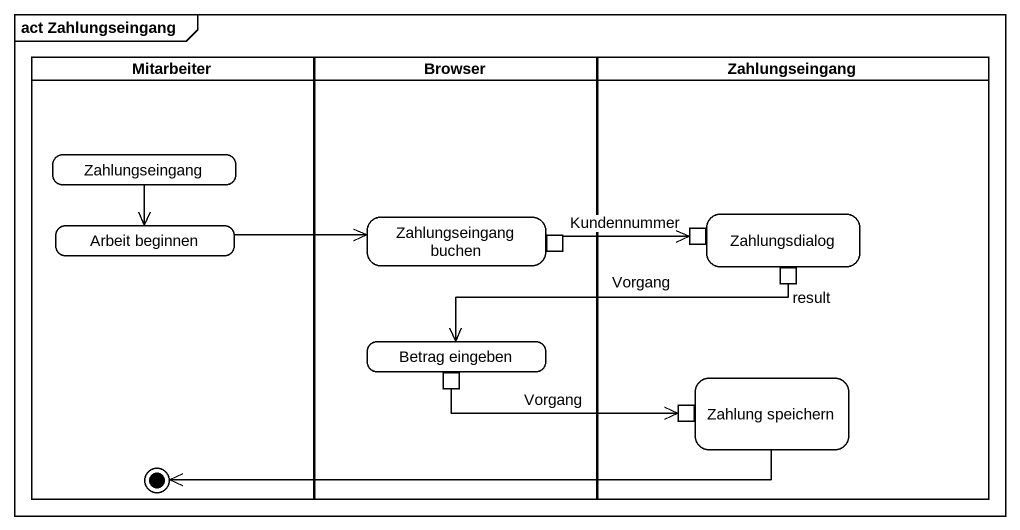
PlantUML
@startuml
mainframe act Zahlungseingang
hide empty description
state Mitarbeiter <<partition>> {
  state "Zahlungseingang" as Zahlungseingang_2
  state "Arbeit beginnen" as Arbeit_beginnen
  state final1 <<end>>
}
state Browser <<partition>> {
  state "Zahlungseingang buchen" as Zahlungseingang_buchen {
    state pin1 <<outputPin>>
  }
  state "Betrag eingeben" as Betrag_eingeben {
    state pin3 <<outputPin>>
  }
}
state Zahlungseingang <<partition>> {
  state Zahlungsdialog {
    state pin2 <<inputPin>>
    state result <<outputPin>>
  }
  state "Zahlung speichern" as Zahlung_speichern {
    state pin4 <<inputPin>>
  }
}
Zahlungseingang_2 --> Arbeit_beginnen
Arbeit_beginnen -right-> Zahlungseingang_buchen
pin1 -right-> pin2 : Kundennummer
result -left-> Betrag_eingeben : Vorgang
pin3 -right-> pin4 : Vorgang
Zahlung_speichern -left-> final1
@enduml
